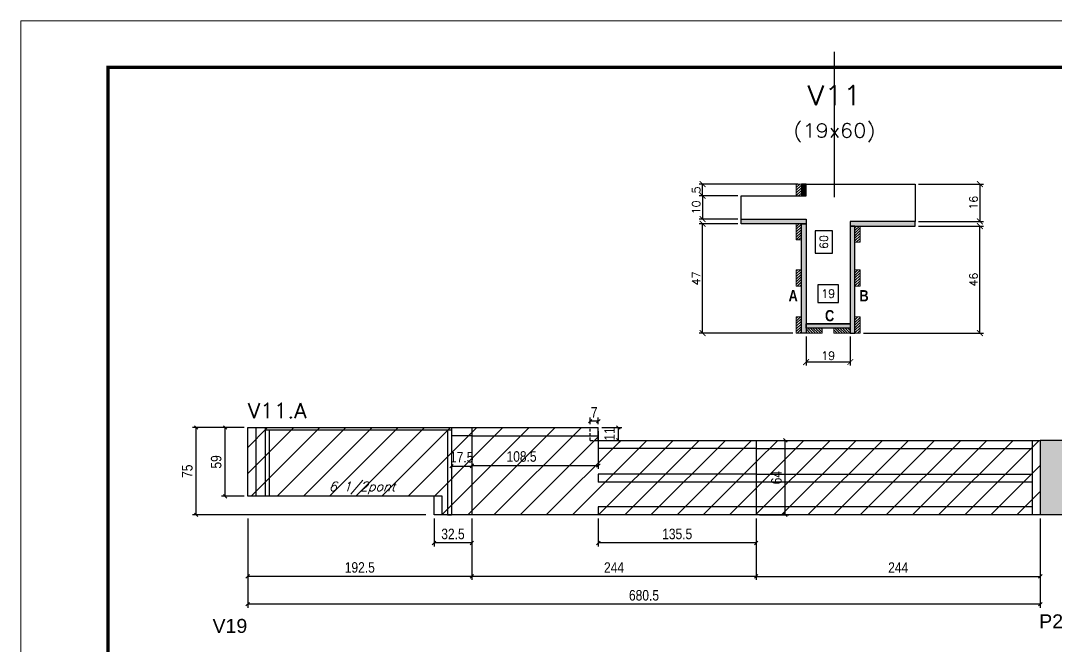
# Model space of a CAD drawing. Extents: x -10448 to -1189, y -11772 to 17235.
# Drawn here: x -5680 to -4792, y 12862 to 13399 of the extents above; entities that cross this region are included whole.
import ezdxf
from ezdxf.enums import TextEntityAlignment as Align

# ---------------------------------------------------------------- set-up
doc = ezdxf.new("R2010")
doc.units = 0
doc.linetypes.add('DASHED', pattern=[0.75, 0.5, -0.25])
doc.linetypes.add('HIDDEN', pattern=[0.375, 0.25, -0.125])
for name, color, linetype in [('5', 5, 'Continuous'), ('COTA', 241, 'Continuous'), ('Cota Seção (2x)', 4, 'Continuous'), ('detalhes', 4, 'Continuous'), ('Painéis', 200, 'Continuous'), ('Reaproveitamento', 251, 'Continuous'), ('SARR_2.2x7', 40, 'Continuous'), ('SARR_3.5x7', 81, 'Continuous'), ('texto', 7, 'Continuous'), ('Texto de Titulo', 7, 'Continuous'), ('Texto Qtd Sarr', 242, 'Continuous')]:
    doc.layers.add(name, color=color, linetype=linetype)
for name, color, linetype, lineweight in [('CONCRETO', 251, 'Continuous', 25), ('Folhas', 255, 'Continuous', 9), ('Hachura', 251, 'Continuous', 9), ('Madeira', 126, 'Continuous', 18), ('SARRAFO DE PRESSAO', 251, 'DASHED', 9), ('Texto Seção', 7, 'Continuous', 15)]:
    doc.layers.add(name, color=color, linetype=linetype, lineweight=lineweight)
doc.styles.add('COTA TECNICA-50', font='techl___.ttf', dxfattribs={"height": 9})
doc.styles.add('REGUA-120', font='ROMANS.shx', dxfattribs={"height": 15})
doc.styles.add('Romans', font='romans.shx')
doc.styles.get("Standard").update_dxf_attribs({"font": 'arial.ttf'})
doc.styles.add('TECNICA', font='techb___.ttf', dxfattribs={"height": 10})
doc.dimstyles.new('COTA PAINEL-50', dxfattribs={"dimtxt": 9, "dimasz": 3, "dimexe": 3, "dimexo": 3, "dimgap": 3, "dimtad": 1, "dimdec": 1, "dimzin": 12, "dimdsep": 46, "dimtxsty": 'COTA TECNICA-50', "dimblk1": 'OBLIQUE', "dimblk2": 'OBLIQUE', "dimsah": 1, "dimcen": 0.9, "dimclrd": 4, "dimclre": 4, "dimclrt": 240, "dimadec": 1, "dimazin": 3, "dimtfac": 1, "dimtdec": 1, "dimtmove": 0, "dimatfit": 3, "dimfxl": 1, "dimtolj": 1, "dimtzin": 12, "dimarcsym": 0})
doc.dimstyles.new('Cota Seção (2x)', dxfattribs={"dimtxt": 7, "dimasz": 5, "dimexe": 3, "dimexo": 3, "dimgap": 2, "dimtad": 3, "dimdec": 1, "dimlfac": 0.5, "dimzin": 12, "dimdsep": 46, "dimtxsty": 'Romans', "dimblk": 'ARCHTICK', "dimcen": 0, "dimclrd": 4, "dimclre": 4, "dimclrt": 1, "dimadec": 1, "dimazin": 3, "dimtfac": 1, "dimtdec": 1, "dimtmove": 0, "dimatfit": 3, "dimldrblk": 'OBLIQUE', "dimfxl": 1, "dimtolj": 1, "dimtzin": 12, "dimarcsym": 0})
doc.dimstyles.new('Cota Seção interna', dxfattribs={"dimtxt": 7, "dimasz": 6, "dimexe": 0.18, "dimexo": 2, "dimgap": -4, "dimtad": 3, "dimdec": 1, "dimlfac": 0.5, "dimzin": 12, "dimdsep": 46, "dimtxsty": 'Romans', "dimblk": 'ARCHTICK', "dimcen": 0.09, "dimse1": 1, "dimse2": 1, "dimsd1": 1, "dimsd2": 1, "dimclrd": 180, "dimclre": 5, "dimclrt": 1, "dimadec": 0, "dimazin": 3, "dimtfac": 1, "dimtdec": 1, "dimtofl": 0, "dimtmove": 0, "dimatfit": 3, "dimldrblk": 'ARCHTICK', "dimfxl": 1, "dimtolj": 1, "dimtzin": 0, "dimarcsym": 0})
pattern_1 = [(45, (-137870.783, -10355.952), (-11.2253202, 11.2253202), [])]
pattern_2 = [(45, (3284.4728, 36182.3495), (-1.12253202, 1.12253202), [])]
pattern_3 = [(45, (3284.4728, 36222.8214), (-1.12253202, 1.12253202), [])]

# ---------------------------------------------------------------- blocks, each defined once
blk = doc.blocks.new('9999999999')
at = {"layer": 'Folhas'}
blk.add_lwpolyline([(98138.98, 34190.21), (99623.98, 34190.21), (99623.98, 35240.21), (98138.98, 35240.21)], close=True, dxfattribs=at)
at = {"layer": 'Folhas', "color": 30, "const_width": 3}
blk.add_lwpolyline([(98213.98, 34230.21), (99583.98, 34230.21), (99583.98, 35200.21), (98213.98, 35200.21)], close=True, dxfattribs=at)
blk = doc.blocks.new('titulo1')
at = {"layer": 'Defpoints', "color": 252, "linetype": 'HIDDEN', "ltscale": 2}
blk.add_line((0, 0), (0, 125), dxfattribs=at)
at = {"layer": 'Defpoints', "style": 'Romans', "oblique": 15}
blk.add_attdef('FOLHA', text='', height=10, dxfattribs=at).set_placement((0, 15.58), align=Align.MIDDLE_CENTER)
at = {"layer": 'Texto Qtd Sarr', "color": 3, "style": 'Romans', "oblique": 15}
for tag, height, p in [('TITULO', 17, (0, 71.45)), ('SEÇÃO', 12, (0, 41.55))]:
    blk.add_attdef(tag, text='', height=height, dxfattribs=at).set_placement(p, align=Align.MIDDLE_CENTER)
blk = doc.blocks.new('_Oblique')
at = {"color": 0, "linetype": 'ByBlock', "lineweight": -2}
blk.add_line((-0.5, -0.5), (0.5, 0.5), dxfattribs=at)
blk = doc.blocks.new('*D371')
at = {"layer": 'COTA', "color": 4, "linetype": 'ByBlock', "lineweight": -2, "transparency": 16777216}
for p, q in [((-5292.41, 12971.12), (-5292.41, 12918.34)), ((-5048.41, 12971.12), (-5048.41, 12918.34)), ((-5048.41, 12921.34), (-5292.41, 12921.34))]:
    blk.add_line(p, q, dxfattribs=at)
at = {"layer": 'Defpoints', "color": 0, "linetype": 'ByBlock', "transparency": 16777216}
for p in [(-5292.41, 12974.12), (-5048.41, 12974.12), (-5292.41, 12921.34)]:
    blk.add_point(p, dxfattribs=at)
at = {"layer": 'COTA', "color": 4, "linetype": 'ByBlock', "lineweight": -2, "transparency": 16777216, "xscale": 3, "yscale": 3, "zscale": 3, "rotation": 180}
blk.add_blockref('_Oblique', (-5292.41, 12921.34), dxfattribs=at)
at = {"layer": 'COTA', "color": 4, "linetype": 'ByBlock', "lineweight": -2, "transparency": 16777216, "xscale": 3, "yscale": 3, "zscale": 3}
blk.add_blockref('_Oblique', (-5048.41, 12921.34), dxfattribs=at)
at = {"layer": 'COTA', "color": 240, "linetype": 'ByBlock', "transparency": 16777216, "insert": (-5170.41, 12928.9), "char_height": 9, "attachment_point": 5, "style": 'COTA TECNICA-50'}
blk.add_mtext('\\A1;244', dxfattribs=at)
blk = doc.blocks.new('*D372')
at = {"layer": 'COTA', "color": 4, "linetype": 'ByBlock', "lineweight": -2, "transparency": 16777216}
for p, q in [((-5048.41, 12971.12), (-5048.41, 12918.34)), ((-4804.41, 12971.12), (-4804.41, 12918.34)), ((-5048.41, 12921.34), (-4804.41, 12921.34))]:
    blk.add_line(p, q, dxfattribs=at)
at = {"layer": 'Defpoints', "color": 0, "linetype": 'ByBlock', "transparency": 16777216}
for p in [(-5048.41, 12974.12), (-4804.41, 12974.12), (-4804.41, 12921.34)]:
    blk.add_point(p, dxfattribs=at)
at = {"layer": 'COTA', "color": 4, "linetype": 'ByBlock', "lineweight": -2, "transparency": 16777216, "xscale": 3, "yscale": 3, "zscale": 3, "rotation": 180}
blk.add_blockref('_Oblique', (-5048.41, 12921.34), dxfattribs=at)
at = {"layer": 'COTA', "color": 4, "linetype": 'ByBlock', "lineweight": -2, "transparency": 16777216, "xscale": 3, "yscale": 3, "zscale": 3}
blk.add_blockref('_Oblique', (-4804.41, 12921.34), dxfattribs=at)
at = {"layer": 'COTA', "color": 240, "linetype": 'ByBlock', "transparency": 16777216, "insert": (-4926.41, 12928.9), "char_height": 9, "attachment_point": 5, "style": 'COTA TECNICA-50'}
blk.add_mtext('\\A1;244', dxfattribs=at)
blk = doc.blocks.new('*D373')
at = {"layer": 'COTA', "color": 4, "linetype": 'ByBlock', "lineweight": -2, "transparency": 16777216}
for p, q in [((-5484.91, 12971.12), (-5484.91, 12894.41)), ((-4804.41, 12971.12), (-4804.41, 12894.41)), ((-4804.41, 12897.41), (-5484.91, 12897.41))]:
    blk.add_line(p, q, dxfattribs=at)
at = {"layer": 'Defpoints', "color": 0, "linetype": 'ByBlock', "transparency": 16777216}
for p in [(-5484.91, 12974.12), (-4804.41, 12974.12), (-5484.91, 12897.41)]:
    blk.add_point(p, dxfattribs=at)
at = {"layer": 'COTA', "color": 4, "linetype": 'ByBlock', "lineweight": -2, "transparency": 16777216, "xscale": 3, "yscale": 3, "zscale": 3, "rotation": 180}
blk.add_blockref('_Oblique', (-5484.91, 12897.41), dxfattribs=at)
at = {"layer": 'COTA', "color": 4, "linetype": 'ByBlock', "lineweight": -2, "transparency": 16777216, "xscale": 3, "yscale": 3, "zscale": 3}
blk.add_blockref('_Oblique', (-4804.41, 12897.41), dxfattribs=at)
at = {"layer": 'COTA', "color": 240, "linetype": 'ByBlock', "transparency": 16777216, "insert": (-5144.66, 12905.03), "char_height": 9, "attachment_point": 5, "style": 'COTA TECNICA-50'}
blk.add_mtext('\\A1;680.5', dxfattribs=at)
blk = doc.blocks.new('*D381')
at = {"layer": 'COTA', "color": 4, "linetype": 'ByBlock', "lineweight": -2, "transparency": 16777216}
for p, q in [((-5190.91, 13052.12), (-5190.91, 13057.64)), ((-5183.91, 13052.12), (-5183.91, 13057.64)), ((-5183.91, 13054.64), (-5190.91, 13054.64))]:
    blk.add_line(p, q, dxfattribs=at)
at = {"layer": 'Defpoints', "color": 0, "linetype": 'ByBlock', "transparency": 16777216}
for p in [(-5190.91, 13054.64), (-5190.91, 13049.12), (-5183.91, 13049.12)]:
    blk.add_point(p, dxfattribs=at)
at = {"layer": 'COTA', "color": 4, "linetype": 'ByBlock', "lineweight": -2, "transparency": 16777216, "xscale": 3, "yscale": 3, "zscale": 3, "rotation": 180}
blk.add_blockref('_Oblique', (-5190.91, 13054.64), dxfattribs=at)
at = {"layer": 'COTA', "color": 4, "linetype": 'ByBlock', "lineweight": -2, "transparency": 16777216, "xscale": 3, "yscale": 3, "zscale": 3}
blk.add_blockref('_Oblique', (-5183.91, 13054.64), dxfattribs=at)
at = {"layer": 'COTA', "color": 240, "linetype": 'ByBlock', "transparency": 16777216, "insert": (-5187.41, 13062.21), "char_height": 9, "attachment_point": 5, "style": 'COTA TECNICA-50'}
blk.add_mtext('\\A1;7', dxfattribs=at)
blk = doc.blocks.new('*D382')
at = {"layer": 'COTA', "color": 4, "linetype": 'ByBlock', "lineweight": -2, "transparency": 16777216}
for p, q in [((-5309.91, 13039.12), (-5309.91, 13012.96)), ((-5292.41, 13039.12), (-5292.41, 13012.96)), ((-5309.91, 13015.96), (-5292.41, 13015.96))]:
    blk.add_line(p, q, dxfattribs=at)
at = {"layer": 'Defpoints', "color": 0, "linetype": 'ByBlock', "transparency": 16777216}
for p in [(-5309.91, 13042.12), (-5292.41, 13042.12), (-5292.41, 13015.96)]:
    blk.add_point(p, dxfattribs=at)
at = {"layer": 'COTA', "color": 4, "linetype": 'ByBlock', "lineweight": -2, "transparency": 16777216, "xscale": 3, "yscale": 3, "zscale": 3, "rotation": 180}
blk.add_blockref('_Oblique', (-5309.91, 13015.96), dxfattribs=at)
at = {"layer": 'COTA', "color": 4, "linetype": 'ByBlock', "lineweight": -2, "transparency": 16777216, "xscale": 3, "yscale": 3, "zscale": 3}
blk.add_blockref('_Oblique', (-5292.41, 13015.96), dxfattribs=at)
at = {"layer": 'COTA', "color": 240, "linetype": 'ByBlock', "transparency": 16777216, "insert": (-5301.16, 13023.56), "char_height": 9, "attachment_point": 5, "style": 'COTA TECNICA-50'}
blk.add_mtext('\\A1;17.5', dxfattribs=at)
blk = doc.blocks.new('*D383')
at = {"layer": 'COTA', "color": 4, "linetype": 'ByBlock', "lineweight": -2, "transparency": 16777216}
for p, q in [((-5487.91, 13049.12), (-5532.14, 13049.12)), ((-5529.14, 12974.12), (-5529.14, 13049.12)), ((-5331.91, 12974.12), (-5532.14, 12974.12))]:
    blk.add_line(p, q, dxfattribs=at)
at = {"layer": 'Defpoints', "color": 0, "linetype": 'ByBlock', "transparency": 16777216}
for p in [(-5529.14, 13049.12), (-5484.91, 13049.12), (-5328.91, 12974.12)]:
    blk.add_point(p, dxfattribs=at)
at = {"layer": 'COTA', "color": 4, "linetype": 'ByBlock', "lineweight": -2, "transparency": 16777216, "xscale": 3, "yscale": 3, "zscale": 3}
for p, rotation in [((-5529.14, 13049.12), 90), ((-5529.14, 12974.12), 270)]:
    blk.add_blockref('_Oblique', p, dxfattribs=dict(at, rotation=rotation))
at = {"layer": 'COTA', "color": 240, "linetype": 'ByBlock', "transparency": 16777216, "insert": (-5536.73, 13011.62), "char_height": 9, "attachment_point": 5, "rotation": 90, "style": 'COTA TECNICA-50'}
blk.add_mtext('\\A1;75', dxfattribs=at)
blk = doc.blocks.new('*D384')
at = {"layer": 'COTA', "color": 4, "linetype": 'ByBlock', "lineweight": -2, "transparency": 16777216}
for p, q in [((-5045.41, 13038.12), (-5020.33, 13038.12)), ((-5023.33, 12974.12), (-5023.33, 13038.12)), ((-5045.41, 12974.12), (-5020.33, 12974.12))]:
    blk.add_line(p, q, dxfattribs=at)
at = {"layer": 'Defpoints', "color": 0, "linetype": 'ByBlock', "transparency": 16777216}
for p in [(-5048.41, 13038.12), (-5023.33, 13038.12), (-5048.41, 12974.12)]:
    blk.add_point(p, dxfattribs=at)
at = {"layer": 'COTA', "color": 4, "linetype": 'ByBlock', "lineweight": -2, "transparency": 16777216, "xscale": 3, "yscale": 3, "zscale": 3}
for p, rotation in [((-5023.33, 13038.12), 90), ((-5023.33, 12974.12), 270)]:
    blk.add_blockref('_Oblique', p, dxfattribs=dict(at, rotation=rotation))
at = {"layer": 'COTA', "color": 240, "linetype": 'ByBlock', "transparency": 16777216, "insert": (-5030.92, 13006.12), "char_height": 9, "attachment_point": 5, "rotation": 90, "style": 'COTA TECNICA-50'}
blk.add_mtext('\\A1;64', dxfattribs=at)
blk = doc.blocks.new('*D376')
at = {"layer": 'COTA', "color": 4, "linetype": 'ByBlock', "lineweight": -2, "transparency": 16777216}
for p, q in [((-5183.91, 12971.12), (-5183.91, 12947.01)), ((-5048.41, 12971.12), (-5048.41, 12947.01)), ((-5048.41, 12950.01), (-5183.91, 12950.01))]:
    blk.add_line(p, q, dxfattribs=at)
at = {"layer": 'Defpoints', "color": 0, "linetype": 'ByBlock', "transparency": 16777216}
for p in [(-5183.91, 12974.12), (-5048.41, 12974.12), (-5183.91, 12950.01)]:
    blk.add_point(p, dxfattribs=at)
at = {"layer": 'COTA', "color": 4, "linetype": 'ByBlock', "lineweight": -2, "transparency": 16777216, "xscale": 3, "yscale": 3, "zscale": 3, "rotation": 180}
blk.add_blockref('_Oblique', (-5183.91, 12950.01), dxfattribs=at)
at = {"layer": 'COTA', "color": 4, "linetype": 'ByBlock', "lineweight": -2, "transparency": 16777216, "xscale": 3, "yscale": 3, "zscale": 3}
blk.add_blockref('_Oblique', (-5048.41, 12950.01), dxfattribs=at)
at = {"layer": 'COTA', "color": 240, "linetype": 'ByBlock', "transparency": 16777216, "insert": (-5116.16, 12957.71), "char_height": 9, "attachment_point": 5, "style": 'COTA TECNICA-50'}
blk.add_mtext('\\A1;135.5', dxfattribs=at)
blk = doc.blocks.new('*D377')
at = {"layer": 'COTA', "color": 4, "linetype": 'ByBlock', "lineweight": -2, "transparency": 16777216}
for p, q in [((-5484.91, 12971.12), (-5484.91, 12918.34)), ((-5292.41, 12971.12), (-5292.41, 12918.34)), ((-5292.41, 12921.34), (-5484.91, 12921.34))]:
    blk.add_line(p, q, dxfattribs=at)
at = {"layer": 'Defpoints', "color": 0, "linetype": 'ByBlock', "transparency": 16777216}
for p in [(-5484.91, 12974.12), (-5292.41, 12974.12), (-5484.91, 12921.34)]:
    blk.add_point(p, dxfattribs=at)
at = {"layer": 'COTA', "color": 4, "linetype": 'ByBlock', "lineweight": -2, "transparency": 16777216, "xscale": 3, "yscale": 3, "zscale": 3, "rotation": 180}
blk.add_blockref('_Oblique', (-5484.91, 12921.34), dxfattribs=at)
at = {"layer": 'COTA', "color": 4, "linetype": 'ByBlock', "lineweight": -2, "transparency": 16777216, "xscale": 3, "yscale": 3, "zscale": 3}
blk.add_blockref('_Oblique', (-5292.41, 12921.34), dxfattribs=at)
at = {"layer": 'COTA', "color": 240, "linetype": 'ByBlock', "transparency": 16777216, "insert": (-5388.66, 12928.96), "char_height": 9, "attachment_point": 5, "style": 'COTA TECNICA-50'}
blk.add_mtext('\\A1;192.5', dxfattribs=at)
blk = doc.blocks.new('*D385')
at = {"layer": 'COTA', "color": 4, "linetype": 'ByBlock', "lineweight": -2, "transparency": 16777216}
for p, q in [((-5487.91, 13049.12), (-5507.3, 13049.12)), ((-5504.3, 12990.12), (-5504.3, 13049.12)), ((-5487.91, 12990.12), (-5507.3, 12990.12))]:
    blk.add_line(p, q, dxfattribs=at)
at = {"layer": 'Defpoints', "color": 0, "linetype": 'ByBlock', "transparency": 16777216}
for p in [(-5504.3, 13049.12), (-5484.91, 13049.12), (-5484.91, 12990.12)]:
    blk.add_point(p, dxfattribs=at)
at = {"layer": 'COTA', "color": 4, "linetype": 'ByBlock', "lineweight": -2, "transparency": 16777216, "xscale": 3, "yscale": 3, "zscale": 3}
for p, rotation in [((-5504.3, 13049.12), 90), ((-5504.3, 12990.12), 270)]:
    blk.add_blockref('_Oblique', p, dxfattribs=dict(at, rotation=rotation))
at = {"layer": 'COTA', "color": 240, "linetype": 'ByBlock', "transparency": 16777216, "insert": (-5511.92, 13019.62), "char_height": 9, "attachment_point": 5, "rotation": 90, "style": 'COTA TECNICA-50'}
blk.add_mtext('\\A1;59', dxfattribs=at)
blk = doc.blocks.new('*D378')
at = {"layer": 'COTA', "color": 4, "linetype": 'ByBlock', "lineweight": -2, "transparency": 16777216}
for p, q in [((-5324.91, 12971.12), (-5324.91, 12947.01)), ((-5292.41, 12971.12), (-5292.41, 12947.01)), ((-5292.41, 12950.01), (-5324.91, 12950.01))]:
    blk.add_line(p, q, dxfattribs=at)
at = {"layer": 'Defpoints', "color": 0, "linetype": 'ByBlock', "transparency": 16777216}
for p in [(-5324.91, 12974.12), (-5292.41, 12974.12), (-5324.91, 12950.01)]:
    blk.add_point(p, dxfattribs=at)
at = {"layer": 'COTA', "color": 4, "linetype": 'ByBlock', "lineweight": -2, "transparency": 16777216, "xscale": 3, "yscale": 3, "zscale": 3, "rotation": 180}
blk.add_blockref('_Oblique', (-5324.91, 12950.01), dxfattribs=at)
at = {"layer": 'COTA', "color": 4, "linetype": 'ByBlock', "lineweight": -2, "transparency": 16777216, "xscale": 3, "yscale": 3, "zscale": 3}
blk.add_blockref('_Oblique', (-5292.41, 12950.01), dxfattribs=at)
at = {"layer": 'COTA', "color": 240, "linetype": 'ByBlock', "transparency": 16777216, "insert": (-5308.66, 12957.71), "char_height": 9, "attachment_point": 5, "style": 'COTA TECNICA-50'}
blk.add_mtext('\\A1;32.5', dxfattribs=at)
blk = doc.blocks.new('*D386')
at = {"layer": 'COTA', "color": 4, "linetype": 'ByBlock', "lineweight": -2, "transparency": 16777216}
for p, q in [((-5180.91, 13049.12), (-5163.72, 13049.12)), ((-5166.72, 13049.12), (-5166.72, 13038.12)), ((-5180.91, 13038.12), (-5163.72, 13038.12))]:
    blk.add_line(p, q, dxfattribs=at)
at = {"layer": 'Defpoints', "color": 0, "linetype": 'ByBlock', "transparency": 16777216}
for p in [(-5183.91, 13049.12), (-5183.91, 13038.12), (-5166.72, 13038.12)]:
    blk.add_point(p, dxfattribs=at)
at = {"layer": 'COTA', "color": 4, "linetype": 'ByBlock', "lineweight": -2, "transparency": 16777216, "xscale": 3, "yscale": 3, "zscale": 3}
for p, rotation in [((-5166.72, 13049.12), 90), ((-5166.72, 13038.12), 270)]:
    blk.add_blockref('_Oblique', p, dxfattribs=dict(at, rotation=rotation))
at = {"layer": 'COTA', "color": 240, "linetype": 'ByBlock', "transparency": 16777216, "insert": (-5174.28, 13043.62), "char_height": 9, "attachment_point": 5, "rotation": 90, "style": 'COTA TECNICA-50'}
blk.add_mtext('\\A1;11', dxfattribs=at)
blk = doc.blocks.new('*D387')
at = {"layer": 'COTA', "color": 4, "linetype": 'ByBlock', "lineweight": -2, "transparency": 16777216}
for p, q in [((-5292.41, 13046.12), (-5292.41, 13013.6)), ((-5183.91, 13046.12), (-5183.91, 13013.6)), ((-5292.41, 13016.6), (-5183.91, 13016.6))]:
    blk.add_line(p, q, dxfattribs=at)
at = {"layer": 'Defpoints', "color": 0, "linetype": 'ByBlock', "transparency": 16777216}
for p in [(-5292.41, 13049.12), (-5183.91, 13049.12), (-5183.91, 13016.6)]:
    blk.add_point(p, dxfattribs=at)
at = {"layer": 'COTA', "color": 4, "linetype": 'ByBlock', "lineweight": -2, "transparency": 16777216, "xscale": 3, "yscale": 3, "zscale": 3, "rotation": 180}
blk.add_blockref('_Oblique', (-5292.41, 13016.6), dxfattribs=at)
at = {"layer": 'COTA', "color": 4, "linetype": 'ByBlock', "lineweight": -2, "transparency": 16777216, "xscale": 3, "yscale": 3, "zscale": 3}
blk.add_blockref('_Oblique', (-5183.91, 13016.6), dxfattribs=at)
at = {"layer": 'COTA', "color": 240, "linetype": 'ByBlock', "transparency": 16777216, "insert": (-5249.78, 13024.22), "char_height": 9, "attachment_point": 5, "style": 'COTA TECNICA-50'}
blk.add_mtext('\\A1;108.5', dxfattribs=at)
blk = doc.blocks.new('_ArchTick')
at = {"color": 0, "linetype": 'ByBlock', "const_width": 0.15}
blk.add_lwpolyline([(-0.5, -0.5), (0.5, 0.5)], dxfattribs=at)
blk = doc.blocks.new('*D817')
at = {"layer": 'COTA', "color": 4, "lineweight": -2, "transparency": 16777216}
for p, q in [((-5064.16, 13224.18), (-5097.37, 13224.18)), ((-5094.37, 13130.18), (-5094.37, 13224.18)), ((-5016.96, 13130.18), (-5097.37, 13130.18))]:
    blk.add_line(p, q, dxfattribs=at)
at = {"layer": 'Defpoints', "color": 0, "transparency": 16777216}
for p in [(-5094.37, 13224.18), (-5061.16, 13224.18), (-5013.96, 13130.18)]:
    blk.add_point(p, dxfattribs=at)
at = {"layer": 'COTA', "color": 4, "lineweight": -2, "transparency": 16777216, "xscale": 5, "yscale": 5, "zscale": 5}
for p, rotation in [((-5094.37, 13224.18), 90), ((-5094.37, 13130.18), 270)]:
    blk.add_blockref('_ArchTick', p, dxfattribs=dict(at, rotation=rotation))
at = {"layer": 'COTA', "color": 1, "transparency": 16777216, "insert": (-5099.87, 13177.18), "char_height": 7, "attachment_point": 5, "rotation": 90, "style": 'Romans'}
blk.add_mtext('\\A1;47', dxfattribs=at)
blk = doc.blocks.new('*D818')
at = {"layer": 'COTA', "color": 4, "lineweight": -2, "transparency": 16777216}
for p, q in [((-5064.16, 13248.18), (-5097.37, 13248.18)), ((-5094.37, 13248.18), (-5094.37, 13228.18)), ((-5064.16, 13228.18), (-5097.37, 13228.18))]:
    blk.add_line(p, q, dxfattribs=at)
at = {"layer": 'Defpoints', "color": 0, "transparency": 16777216}
for p in [(-5061.16, 13248.18), (-5094.37, 13228.18), (-5061.16, 13228.18)]:
    blk.add_point(p, dxfattribs=at)
at = {"layer": 'COTA', "color": 4, "lineweight": -2, "transparency": 16777216, "xscale": 5, "yscale": 5, "zscale": 5}
for p, rotation in [((-5094.37, 13248.18), 90), ((-5094.37, 13228.18), 270)]:
    blk.add_blockref('_ArchTick', p, dxfattribs=dict(at, rotation=rotation))
at = {"layer": 'COTA', "color": 1, "transparency": 16777216, "insert": (-5099.87, 13238.18), "char_height": 7, "attachment_point": 5, "rotation": 90, "style": 'Romans'}
blk.add_mtext('\\A1;10', dxfattribs=at)
blk = doc.blocks.new('*D819')
at = {"layer": 'COTA', "color": 4, "lineweight": -2, "transparency": 16777216}
for p, q in [((-4908.96, 13222.18), (-4853.29, 13222.18)), ((-4856.29, 13130.18), (-4856.29, 13222.18)), ((-4956.16, 13130.18), (-4853.29, 13130.18))]:
    blk.add_line(p, q, dxfattribs=at)
at = {"layer": 'Defpoints', "color": 0, "transparency": 16777216}
for p in [(-4911.96, 13222.18), (-4856.29, 13222.18), (-4959.16, 13130.18)]:
    blk.add_point(p, dxfattribs=at)
at = {"layer": 'COTA', "color": 4, "lineweight": -2, "transparency": 16777216, "xscale": 5, "yscale": 5, "zscale": 5}
for p, rotation in [((-4856.29, 13222.18), 90), ((-4856.29, 13130.18), 270)]:
    blk.add_blockref('_ArchTick', p, dxfattribs=dict(at, rotation=rotation))
at = {"layer": 'COTA', "color": 1, "transparency": 16777216, "insert": (-4861.79, 13176.18), "char_height": 7, "attachment_point": 5, "rotation": 90, "style": 'Romans'}
blk.add_mtext('\\A1;46', dxfattribs=at)
blk = doc.blocks.new('*D820')
at = {"layer": 'Cota Seção (2x)', "color": 180, "lineweight": -2, "transparency": 16777216}
for p, q in [((-4982.75, 13217.96), (-4997.75, 13217.96)), ((-4997.75, 13217.96), (-4997.75, 13198.96)), ((-4982.75, 13198.96), (-4982.75, 13217.96)), ((-4997.75, 13198.96), (-4982.75, 13198.96))]:
    blk.add_line(p, q, dxfattribs=at)
at = {"layer": 'Defpoints', "color": 0, "transparency": 16777216}
for p in [(-5005.56, 13258.18), (-4978.75, 13258.18), (-5005.56, 13138.18)]:
    blk.add_point(p, dxfattribs=at)
at = {"layer": 'Cota Seção (2x)', "color": 1, "transparency": 16777216, "insert": (-4990.25, 13208.46), "char_height": 7, "attachment_point": 5, "rotation": 90, "style": 'Romans'}
blk.add_mtext('\\A1;60', dxfattribs=at)
blk = doc.blocks.new('*D821')
at = {"layer": 'COTA', "color": 4, "lineweight": -2, "transparency": 16777216}
for p, q in [((-5005.56, 13127.18), (-5005.56, 13102.33)), ((-4967.56, 13127.18), (-4967.56, 13102.33)), ((-4967.56, 13105.33), (-5005.56, 13105.33))]:
    blk.add_line(p, q, dxfattribs=at)
at = {"layer": 'Defpoints', "color": 0, "transparency": 16777216}
for p in [(-5005.56, 13130.18), (-4967.56, 13130.18), (-5005.56, 13105.33)]:
    blk.add_point(p, dxfattribs=at)
at = {"layer": 'COTA', "color": 4, "lineweight": -2, "transparency": 16777216, "xscale": 5, "yscale": 5, "zscale": 5, "rotation": 180}
blk.add_blockref('_ArchTick', (-5005.56, 13105.33), dxfattribs=at)
at = {"layer": 'COTA', "color": 4, "lineweight": -2, "transparency": 16777216, "xscale": 5, "yscale": 5, "zscale": 5}
blk.add_blockref('_ArchTick', (-4967.56, 13105.33), dxfattribs=at)
at = {"layer": 'COTA', "color": 1, "transparency": 16777216, "insert": (-4986.56, 13110.83), "char_height": 7, "attachment_point": 5, "style": 'Romans'}
blk.add_mtext('\\A1;19', dxfattribs=at)
blk = doc.blocks.new('*D823')
at = {"layer": 'COTA', "color": 4, "lineweight": -2, "transparency": 16777216}
for p, q in [((-4908.96, 13258.18), (-4853.29, 13258.18)), ((-4856.29, 13258.18), (-4856.29, 13226.18)), ((-4908.96, 13226.18), (-4853.29, 13226.18))]:
    blk.add_line(p, q, dxfattribs=at)
at = {"layer": 'Defpoints', "color": 0, "transparency": 16777216}
for p in [(-4911.96, 13258.18), (-4911.96, 13226.18), (-4856.29, 13226.18)]:
    blk.add_point(p, dxfattribs=at)
at = {"layer": 'COTA', "color": 4, "lineweight": -2, "transparency": 16777216, "xscale": 5, "yscale": 5, "zscale": 5}
for p, rotation in [((-4856.29, 13258.18), 90), ((-4856.29, 13226.18), 270)]:
    blk.add_blockref('_ArchTick', p, dxfattribs=dict(at, rotation=rotation))
at = {"layer": 'COTA', "color": 1, "transparency": 16777216, "insert": (-4861.79, 13242.18), "char_height": 7, "attachment_point": 5, "rotation": 90, "style": 'Romans'}
blk.add_mtext('\\A1;16', dxfattribs=at)
blk = doc.blocks.new('*D824')
at = {"layer": 'COTA', "color": 4, "lineweight": -2, "transparency": 16777216}
for p, q in [((-5012.56, 13258.18), (-5097.37, 13258.18)), ((-5094.37, 13248.18), (-5094.37, 13258.18)), ((-5064.16, 13248.18), (-5097.37, 13248.18))]:
    blk.add_line(p, q, dxfattribs=at)
at = {"layer": 'Defpoints', "color": 0, "transparency": 16777216}
for p in [(-5094.37, 13258.18), (-5009.56, 13258.18), (-5061.16, 13248.18)]:
    blk.add_point(p, dxfattribs=at)
at = {"layer": 'COTA', "color": 4, "lineweight": -2, "transparency": 16777216, "xscale": 5, "yscale": 5, "zscale": 5}
for p, rotation in [((-5094.37, 13258.18), 90), ((-5094.37, 13248.18), 270)]:
    blk.add_blockref('_ArchTick', p, dxfattribs=dict(at, rotation=rotation))
at = {"layer": 'COTA', "color": 1, "transparency": 16777216, "insert": (-5099.87, 13253.18), "char_height": 7, "attachment_point": 5, "rotation": 90, "style": 'Romans'}
blk.add_mtext('\\A1;5', dxfattribs=at)
blk = doc.blocks.new('*D822')
at = {"layer": 'Cota Seção (2x)', "color": 180, "lineweight": -2, "transparency": 16777216}
for p, q in [((-4977.56, 13171.65), (-4995.56, 13171.65)), ((-4995.56, 13171.65), (-4995.56, 13156.65)), ((-4977.56, 13156.65), (-4977.56, 13171.65)), ((-4995.56, 13156.65), (-4977.56, 13156.65))]:
    blk.add_line(p, q, dxfattribs=at)
at = {"layer": 'Defpoints', "color": 0, "transparency": 16777216}
for p in [(-5005.56, 13152.65), (-5005.56, 13138.18), (-4967.56, 13138.18)]:
    blk.add_point(p, dxfattribs=at)
at = {"layer": 'Cota Seção (2x)', "color": 1, "transparency": 16777216, "insert": (-4986.56, 13164.15), "char_height": 7, "attachment_point": 5, "style": 'Romans'}
blk.add_mtext('\\A1;19', dxfattribs=at)

msp = doc.modelspace()

# ---------------------------------------------------------------- hatches: boundary and pattern name
at = {"layer": 'COTA', "linetype": 'ByBlock'}
h = msp.add_hatch(dxfattribs=at)
h.set_pattern_fill('AR-CONC', color=256, scale=0.03)
h.set_pattern_definition([(50, (-137856.7827, -19509.5526), (5.46554007, -0.47817257), [0.5715, -6.2865]), (355, (-137856.7827, -19509.5526), (-1.05730264, 5.73170536), [0.4572, -5.02921753]), (100.4514447, (-137856.327, -19509.5925), (4.40823741, 5.25353256), [0.48570026, -5.34270734]), (46.1842, (-137856.783, -19508.0286), (8.13237123, -1.26126984), [0.85725, -9.42975]), (96.6355576, (-137856.105, -19508.134), (7.122124, 7.42278374), [0.7285507, -8.01406824]), (351.184151, (-137856.783, -19508.029), (7.122124, 7.42278374), [0.685799, -7.54379196]), (21, (-137856.0207, -19508.4096), (4.54843174, -3.06795595), [0.5715, -6.2865]), (326, (-137856.0207, -19508.4096), (1.85406085, 5.52563898), [0.4572, -5.0292]), (71.451445, (-137855.6417, -19508.6653), (6.40249258, 2.45768307), [0.48570026, -5.34269813]), (37.5, (-137856.7827, -19509.5526), (0.092658098, 2.536651166), [0, -4.96824, 0, -5.1054, 0, -5.04825]), (7.5, (-137856.7827, -19509.5526), (2.004589875, 3.005417245), [0, -2.91084, 0, -4.85394, 0, -1.92405]), (327.5, (-137858.482, -19509.5526), (4.067717855, -0.17186232), [0, -1.905, 0, -5.9436, 0, -7.8867]), (317.5, (-137859.244, -19509.5526), (4.44387544, 0.76279473), [0, -2.4765, 0, -3.94716, 0, -5.6007])])
h.paths.add_polyline_path([(-4804.41, 12974.12), (-4778.67, 12974.12), (-4778.67, 13021.12), (-4310.67, 13021.12), (-4310.67, 13033.12), (-4778.67, 13033.12), (-4778.67, 13038.12), (-4804.41, 13038.12)])
at = {"layer": 'Hachura'}
h = msp.add_hatch(dxfattribs=at)
h.set_pattern_fill('ANSI31', color=256, scale=0.5, angle=360, style=0)
h.set_pattern_definition([(45, (3284.4728, 36222.7981), (-1.12253202, 1.12253202), [])])
h.paths.add_polyline_path([(-5009.56, 13258.18), (-5013.96, 13258.18), (-5013.96, 13248.18), (-5009.56, 13248.18)])
h = msp.add_hatch(color=256, dxfattribs=at)
h.dxf.hatch_style = 1
h.paths.add_polyline_path([(-5005.56, 13258.18), (-5009.56, 13258.18), (-5009.56, 13248.18), (-5005.56, 13248.18)])
h = msp.add_hatch(color=256, dxfattribs=at)
h.dxf.hatch_style = 1
h.paths.add_polyline_path([(-5061.16, 13224.18), (-5061.16, 13228.18), (-5005.56, 13228.18), (-5005.56, 13224.18)])
h = msp.add_hatch(color=256, dxfattribs=at)
h.dxf.hatch_style = 1
h.paths.add_polyline_path([(-4911.96, 13222.18), (-4911.96, 13226.18), (-4967.56, 13226.18), (-4967.56, 13222.18)])
h = msp.add_hatch(dxfattribs=at)
h.set_pattern_fill('ANSI31', color=256, scale=0.5, angle=360, style=0)
h.set_pattern_definition([(45, (3284.4728, 36184.7981), (-1.12253202, 1.12253202), [])])
h.paths.add_polyline_path([(-5009.56, 13224.18), (-5013.96, 13224.18), (-5013.96, 13210.18), (-5009.56, 13210.18)])
h = msp.add_hatch(color=256, dxfattribs=at)
h.dxf.hatch_style = 1
h.paths.add_polyline_path([(-5009.56, 13224.18), (-5005.56, 13224.18), (-5005.56, 13130.18), (-5009.56, 13130.18)])
h = msp.add_hatch(color=256, dxfattribs=at)
h.dxf.hatch_style = 1
h.paths.add_polyline_path([(-4963.56, 13222.18), (-4967.56, 13222.18), (-4967.56, 13130.18), (-4963.56, 13130.18)])
h = msp.add_hatch(dxfattribs=at)
h.set_pattern_fill('ANSI31', color=256, scale=0.5, angle=360, style=0)
h.set_pattern_definition([(45, (3284.4728, 36182.7981), (-1.12253202, 1.12253202), [])])
h.paths.add_polyline_path([(-4963.56, 13222.18), (-4959.16, 13222.18), (-4959.16, 13208.18), (-4963.56, 13208.18)])
h = msp.add_hatch(dxfattribs=at)
h.set_pattern_fill('ANSI31', color=256, scale=0.5, angle=360, style=0)
h.set_pattern_definition(pattern_3)
h.paths.add_polyline_path([(-5009.56, 13170.65), (-5013.96, 13170.65), (-5013.96, 13184.65), (-5009.56, 13184.65)])
h = msp.add_hatch(dxfattribs=at)
h.set_pattern_fill('ANSI31', color=256, scale=0.5, angle=360, style=0)
h.set_pattern_definition(pattern_3)
h.paths.add_polyline_path([(-4963.56, 13170.65), (-4959.16, 13170.65), (-4959.16, 13184.65), (-4963.56, 13184.65)])
h = msp.add_hatch(dxfattribs=at)
h.set_pattern_fill('ANSI31', color=256, scale=0.5, angle=360, style=0)
h.set_pattern_definition(pattern_2)
h.paths.add_polyline_path([(-5009.56, 13130.18), (-5013.96, 13130.18), (-5013.96, 13144.18), (-5009.56, 13144.18)])
h = msp.add_hatch(color=256, dxfattribs=at)
h.dxf.hatch_style = 1
h.paths.add_polyline_path([(-5005.56, 13134.58), (-5005.56, 13138.18), (-4967.56, 13138.18), (-4967.56, 13134.58)])
h = msp.add_hatch(dxfattribs=at)
h.set_pattern_fill('ANSI31', color=256, scale=0.5, angle=360, style=0)
h.set_pattern_definition(pattern_2)
h.paths.add_polyline_path([(-4963.56, 13130.18), (-4959.16, 13130.18), (-4959.16, 13144.18), (-4963.56, 13144.18)])
h = msp.add_hatch(dxfattribs=at)
h.set_pattern_fill('ANSI31', color=256, scale=0.5, angle=270, style=0)
h.set_pattern_definition([(315, (17941.8492, 4900.5342), (1.12253202, 1.12253202), [])])
h.paths.add_polyline_path([(-5005.56, 13130.18), (-5005.56, 13134.58), (-4991.56, 13134.58), (-4991.56, 13130.18)])
h = msp.add_hatch(dxfattribs=at)
h.set_pattern_fill('ANSI31', color=256, scale=0.5, angle=270, style=0)
h.set_pattern_definition([(315, (17917.8492, 4900.5342), (1.12253202, 1.12253202), [])])
h.paths.add_polyline_path([(-4981.56, 13130.18), (-4981.56, 13134.58), (-4967.56, 13134.58), (-4967.56, 13130.18)])
at = {"layer": 'Reaproveitamento', "linetype": 'ByBlock'}
h = msp.add_hatch(dxfattribs=at)
h.set_pattern_fill('ANSI31', color=256, scale=5)
h.set_pattern_definition(pattern_1)
h.paths.add_polyline_path([(-5324.91, 12990.12), (-5324.91, 12974.12), (-5292.41, 12974.12), (-5292.41, 13049.12), (-5484.91, 13049.12), (-5484.91, 12990.12)])
h = msp.add_hatch(dxfattribs=at)
h.set_pattern_fill('ANSI31', color=256, scale=5)
h.set_pattern_definition(pattern_1)
h.paths.add_polyline_path([(-5048.41, 12974.12), (-5048.41, 13038.12), (-5183.91, 13038.12), (-5183.91, 13049.12), (-5292.41, 13049.12), (-5292.41, 12974.12)])
h = msp.add_hatch(dxfattribs=at)
h.set_pattern_fill('ANSI31', color=256, scale=5)
h.set_pattern_definition(pattern_1)
h.paths.add_polyline_path([(-5048.41, 13038.12), (-5048.41, 12974.12), (-4804.41, 12974.12), (-4804.41, 13038.12)])

# ---------------------------------------------------------------- linework, layer by layer
at = {"layer": 'CONCRETO'}
for p, q in [((-5005.56, 13258.18), (-4911.96, 13258.18)), ((-4911.96, 13258.18), (-4911.96, 13226.18)), ((-5061.16, 13228.18), (-5061.16, 13248.18)), ((-5061.16, 13248.18), (-5005.56, 13248.18)), ((-5061.16, 13228.18), (-5005.56, 13228.18)), ((-5005.56, 13228.18), (-5005.56, 13138.18)), ((-4911.96, 13226.18), (-4967.56, 13226.18)), ((-4967.56, 13226.18), (-4967.56, 13138.18)), ((-4967.56, 13138.18), (-5005.56, 13138.18)), ((-4967.56, 13130.18), (-4967.56, 13130.18))]:
    msp.add_line(p, q, dxfattribs=at)
at = {"layer": 'COTA', "linetype": 'ByBlock'}
for p, q in [((-4778.67, 13038.12), (-4804.41, 13038.12)), ((-4778.67, 12974.12), (-4804.41, 12974.12))]:
    msp.add_line(p, q, dxfattribs=at)
at = {"layer": 'Madeira'}
for points in [[(-5009.56, 13258.18), (-5013.96, 13258.18), (-5013.96, 13248.18), (-5009.56, 13248.18)], [(-5009.56, 13224.18), (-5013.96, 13224.18), (-5013.96, 13210.18), (-5009.56, 13210.18)], [(-4963.56, 13222.18), (-4959.16, 13222.18), (-4959.16, 13208.18), (-4963.56, 13208.18)], [(-5009.56, 13170.65), (-5013.96, 13170.65), (-5013.96, 13184.65), (-5009.56, 13184.65)], [(-4963.56, 13170.65), (-4959.16, 13170.65), (-4959.16, 13184.65), (-4963.56, 13184.65)], [(-5009.56, 13130.18), (-5013.96, 13130.18), (-5013.96, 13144.18), (-5009.56, 13144.18)], [(-4963.56, 13130.18), (-4959.16, 13130.18), (-4959.16, 13144.18), (-4963.56, 13144.18)], [(-5005.56, 13130.18), (-5005.56, 13134.58), (-4991.56, 13134.58), (-4991.56, 13130.18)], [(-4981.56, 13130.18), (-4981.56, 13134.58), (-4967.56, 13134.58), (-4967.56, 13130.18)]]:
    msp.add_lwpolyline(points, close=True, dxfattribs=at)
at = {"layer": 'Painéis', "linetype": 'Continuous'}
for p, q in [((-5484.91, 12990.12), (-5484.91, 13049.12)), ((-5484.91, 13049.12), (-5183.91, 13049.12)), ((-5292.41, 13049.12), (-5292.41, 12974.12)), ((-5183.91, 13038.12), (-5183.91, 13049.12)), ((-5183.91, 13038.12), (-4804.41, 13038.12)), ((-5048.41, 13038.12), (-5048.41, 12974.12)), ((-4804.41, 13038.12), (-4804.41, 12974.12)), ((-5324.91, 12990.12), (-5484.91, 12990.12)), ((-5324.91, 12974.12), (-5324.91, 12990.12)), ((-4804.41, 12974.12), (-5324.91, 12974.12))]:
    msp.add_line(p, q, dxfattribs=at)
at = {"layer": 'Painéis'}
for points in [[(-5005.56, 13258.18), (-5009.56, 13258.18), (-5009.56, 13248.18), (-5005.56, 13248.18)], [(-5061.16, 13224.18), (-5061.16, 13228.18), (-5005.56, 13228.18), (-5005.56, 13224.18)], [(-4911.96, 13222.18), (-4911.96, 13226.18), (-4967.56, 13226.18), (-4967.56, 13222.18)], [(-5009.56, 13224.18), (-5005.56, 13224.18), (-5005.56, 13130.18), (-5009.56, 13130.18)], [(-4963.56, 13222.18), (-4967.56, 13222.18), (-4967.56, 13130.18), (-4963.56, 13130.18)], [(-5005.56, 13134.58), (-5005.56, 13138.18), (-4967.56, 13138.18), (-4967.56, 13134.58)]]:
    msp.add_lwpolyline(points, close=True, dxfattribs=at)
at = {"layer": 'SARR_2.2x7', "linetype": 'Continuous'}
for p, q in [((-5477.91, 13049.12), (-5477.91, 12990.12)), ((-5309.91, 13046.92), (-5469.91, 13046.92)), ((-5292.41, 13042.12), (-5309.91, 13042.12)), ((-5292.41, 13042.12), (-5183.91, 13042.12)), ((-5183.91, 13038.12), (-5183.91, 13031.12)), ((-5048.41, 13031.12), (-5183.91, 13031.12)), ((-4811.41, 13038.12), (-4811.41, 12974.12)), ((-5183.91, 13009.12), (-5183.91, 13002.12)), ((-5048.41, 13009.12), (-5183.91, 13009.12)), ((-5048.41, 13002.12), (-5183.91, 13002.12)), ((-5317.91, 12990.12), (-5324.91, 12990.12)), ((-5317.91, 12974.12), (-5317.91, 12990.12)), ((-5183.91, 12981.12), (-5183.91, 12974.12)), ((-5048.41, 12981.12), (-5183.91, 12981.12))]:
    msp.add_line(p, q, dxfattribs=at)
at = {"layer": 'SARR_2.2x7', "linetype": 'HIDDEN', "ltscale": 10}
for q in [(-5190.91, 13049.12), (-5183.91, 13038.12)]:
    msp.add_line((-5190.91, 13038.12), q, dxfattribs=at)
at = {"layer": 'SARR_2.2x7', "linetype": 'Continuous'}
for points in [[(-5048.41, 13031.12), (-4811.41, 13031.12)], [(-5048.41, 13009.12), (-4811.41, 13009.12)], [(-4811.41, 13002.12), (-5048.41, 13002.12)], [(-4811.41, 12981.12), (-5048.41, 12981.12)]]:
    msp.add_lwpolyline(points, dxfattribs=at)
at = {"layer": 'SARR_3.5x7'}
for p, q in [((-5469.91, 13049.12), (-5469.91, 12990.12)), ((-5309.91, 13049.12), (-5309.91, 12974.12)), ((-5466.41, 13046.92), (-5466.41, 12990.12)), ((-5313.41, 13046.92), (-5313.41, 12974.12)), ((-5466.41, 12990.12), (-5469.91, 12990.12)), ((-5313.41, 12974.12), (-5309.91, 12974.12))]:
    msp.add_line(p, q, dxfattribs=at)

# ---------------------------------------------------------------- block references
at = {"layer": 'SARRAFO DE PRESSAO', "color": 6, "linetype": 'ByBlock'}
msp.add_blockref('9999999999', (-103818.76, -21841.7), dxfattribs=at)
at = {"layer": 'Texto Seção'}
ref = msp.add_blockref('titulo1', (-4981.19, 13246.83), dxfattribs=at)
ref.add_attrib('TITULO', 'V11', dxfattribs={"layer": 'Texto de Titulo', "color": 7, "height": 17, "style": 'Romans', "width": 1.1}).set_placement((-4981.19, 13334.33), align=Align.MIDDLE_CENTER)
ref.add_attrib('SEÇÃO', '(19x60)', dxfattribs={"layer": 'Texto de Titulo', "color": 7, "height": 12, "style": 'Romans', "width": 1.1}).set_placement((-4981.19, 13304.33), align=Align.MIDDLE_CENTER)

# ---------------------------------------------------------------- texts
at = {"layer": '5', "linetype": 'Continuous'}
for s, p in [('P27', (-4805.38, 12876.72)), ('V19', (-5515.07, 12872.8))]:
    msp.add_text(s, height=12, rotation=359.99996, dxfattribs=at).set_placement(p)
at = {"layer": 'detalhes', "style": 'TECNICA'}
for s, p in [('A', (-5020.56, 13157.5)), ('B', (-4959.73, 13157.51)), ('C', (-4989.26, 13140.41))]:
    msp.add_text(s, height=9.6, dxfattribs=at).set_placement(p)
at = {"layer": 'texto', "color": 2, "insert": (-5386.77, 12997.23), "char_height": 8, "attachment_point": 5, "style": 'Romans'}
msp.add_mtext('{\\Q19;\\C256;6 1/2pont}', dxfattribs=at)
at = {"layer": 'Texto Seção', "style": 'REGUA-120', "width": 1.05}
msp.add_text('V11.A', height=13, dxfattribs=at).set_placement((-5484.72, 13057.13))

# ---------------------------------------------------------------- dimensions: what is measured, and where the dimension line sits
at = {"layer": 'COTA'}
for base, p1, p2, angle, picture, middle in [((-5094.37, 13258.18), (-5061.16, 13248.18), (-5009.56, 13258.18), 90, '*D824', (-5099.87, 13253.18)), ((-4856.29, 13226.18), (-4911.96, 13258.18), (-4911.96, 13226.18), 90, '*D823', (-4861.79, 13242.18)), ((-5094.37, 13228.18), (-5061.16, 13248.18), (-5061.16, 13228.18), 90, '*D818', (-5099.87, 13238.18)), ((-5094.37, 13224.18), (-5013.96, 13130.18), (-5061.16, 13224.18), 90, '*D817', (-5099.87, 13177.18)), ((-4856.29, 13222.18), (-4959.16, 13130.18), (-4911.96, 13222.18), 90, '*D819', (-4861.79, 13176.18)), ((-5005.56, 13105.33), (-4967.56, 13130.18), (-5005.56, 13130.18), 180, '*D821', (-4986.56, 13110.83))]:
    dim = msp.add_linear_dim(base=base, p1=p1, p2=p2, angle=angle, dimstyle='Cota Seção (2x)', dxfattribs=at)
    dim.commit()
    dim.dimension.update_dxf_attribs({"geometry": picture, "text_midpoint": middle})
at = {"layer": 'COTA', "linetype": 'ByBlock'}
for base, p1, p2, picture, middle in [((-5190.91, 13054.64), (-5183.91, 13049.12), (-5190.91, 13049.12), '*D381', (-5187.41, 13054.64)), ((-5183.91, 13016.6), (-5292.41, 13049.12), (-5183.91, 13049.12), '*D387', (-5249.78, 13016.6)), ((-5292.41, 13015.96), (-5309.91, 13042.12), (-5292.41, 13042.12), '*D382', (-5301.16, 13015.96))]:
    dim = msp.add_linear_dim(base=base, p1=p1, p2=p2, angle=180, dimstyle='COTA PAINEL-50', dxfattribs=at)
    dim.commit()
    dim.dimension.update_dxf_attribs({"geometry": picture, "text_midpoint": middle, "dimtype": 160})
for base, p1, p2, angle, picture, middle in [((-5529.14, 13049.12), (-5328.91, 12974.12), (-5484.91, 13049.12), 90, '*D383', (-5536.73, 13011.62)), ((-5504.3, 13049.12), (-5484.91, 12990.12), (-5484.91, 13049.12), 90, '*D385', (-5511.92, 13019.62)), ((-5166.72, 13038.12), (-5183.91, 13049.12), (-5183.91, 13038.12), 90, '*D386', (-5174.28, 13043.62)), ((-5023.33, 13038.12), (-5048.41, 12974.12), (-5048.41, 13038.12), 90, '*D384', (-5030.92, 13006.12)), ((-5484.91, 12921.34), (-5292.41, 12974.12), (-5484.91, 12974.12), 180, '*D377', (-5388.66, 12928.96)), ((-5324.91, 12950.01), (-5292.41, 12974.12), (-5324.91, 12974.12), 180, '*D378', (-5308.66, 12957.71)), ((-5183.91, 12950.01), (-5048.41, 12974.12), (-5183.91, 12974.12), 180, '*D376', (-5116.16, 12957.71))]:
    dim = msp.add_linear_dim(base=base, p1=p1, p2=p2, angle=angle, dimstyle='COTA PAINEL-50', dxfattribs=at)
    dim.commit()
    dim.dimension.update_dxf_attribs({"geometry": picture, "text_midpoint": middle})
for base, p1, p2, picture, middle in [((-5484.91, 12897.41), (-4804.41, 12974.12), (-5484.91, 12974.12), '*D373', (-5144.66, 12905.03)), ((-5292.41, 12921.34), (-5048.41, 12974.12), (-5292.41, 12974.12), '*D371', (-5170.41, 12928.9))]:
    dim = msp.add_linear_dim(base=base, p1=p1, p2=p2, angle=180, dimstyle='COTA PAINEL-50', override={"dimarcsym": 1}, dxfattribs=at)
    dim.commit()
    dim.dimension.update_dxf_attribs({"geometry": picture, "text_midpoint": middle})
dim = msp.add_linear_dim(base=(-4804.41, 12921.34), p1=(-5048.41, 12974.12), p2=(-4804.41, 12974.12), angle=180, dimstyle='COTA PAINEL-50', override={"dimarcsym": 1}, dxfattribs=at)
dim.commit()
dim.dimension.update_dxf_attribs({"geometry": '*D372', "text_midpoint": (-4926.41, 12921.34), "dimtype": 160})
at = {"layer": 'Cota Seção (2x)'}
dim = msp.add_linear_dim(base=(-4978.75, 13258.18), p1=(-5005.56, 13138.18), p2=(-5005.56, 13258.18), angle=90, dimstyle='Cota Seção interna', dxfattribs=at)
dim.commit()
dim.dimension.update_dxf_attribs({"geometry": '*D820', "text_midpoint": (-4978.75, 13208.46), "dimtype": 160})
dim = msp.add_linear_dim(base=(-5005.56, 13152.65), p1=(-4967.56, 13138.18), p2=(-5005.56, 13138.18), dimstyle='Cota Seção interna', dxfattribs=at)
dim.commit()
dim.dimension.update_dxf_attribs({"geometry": '*D822', "text_midpoint": (-4986.56, 13164.15)})

doc.saveas('drawing.dxf')
